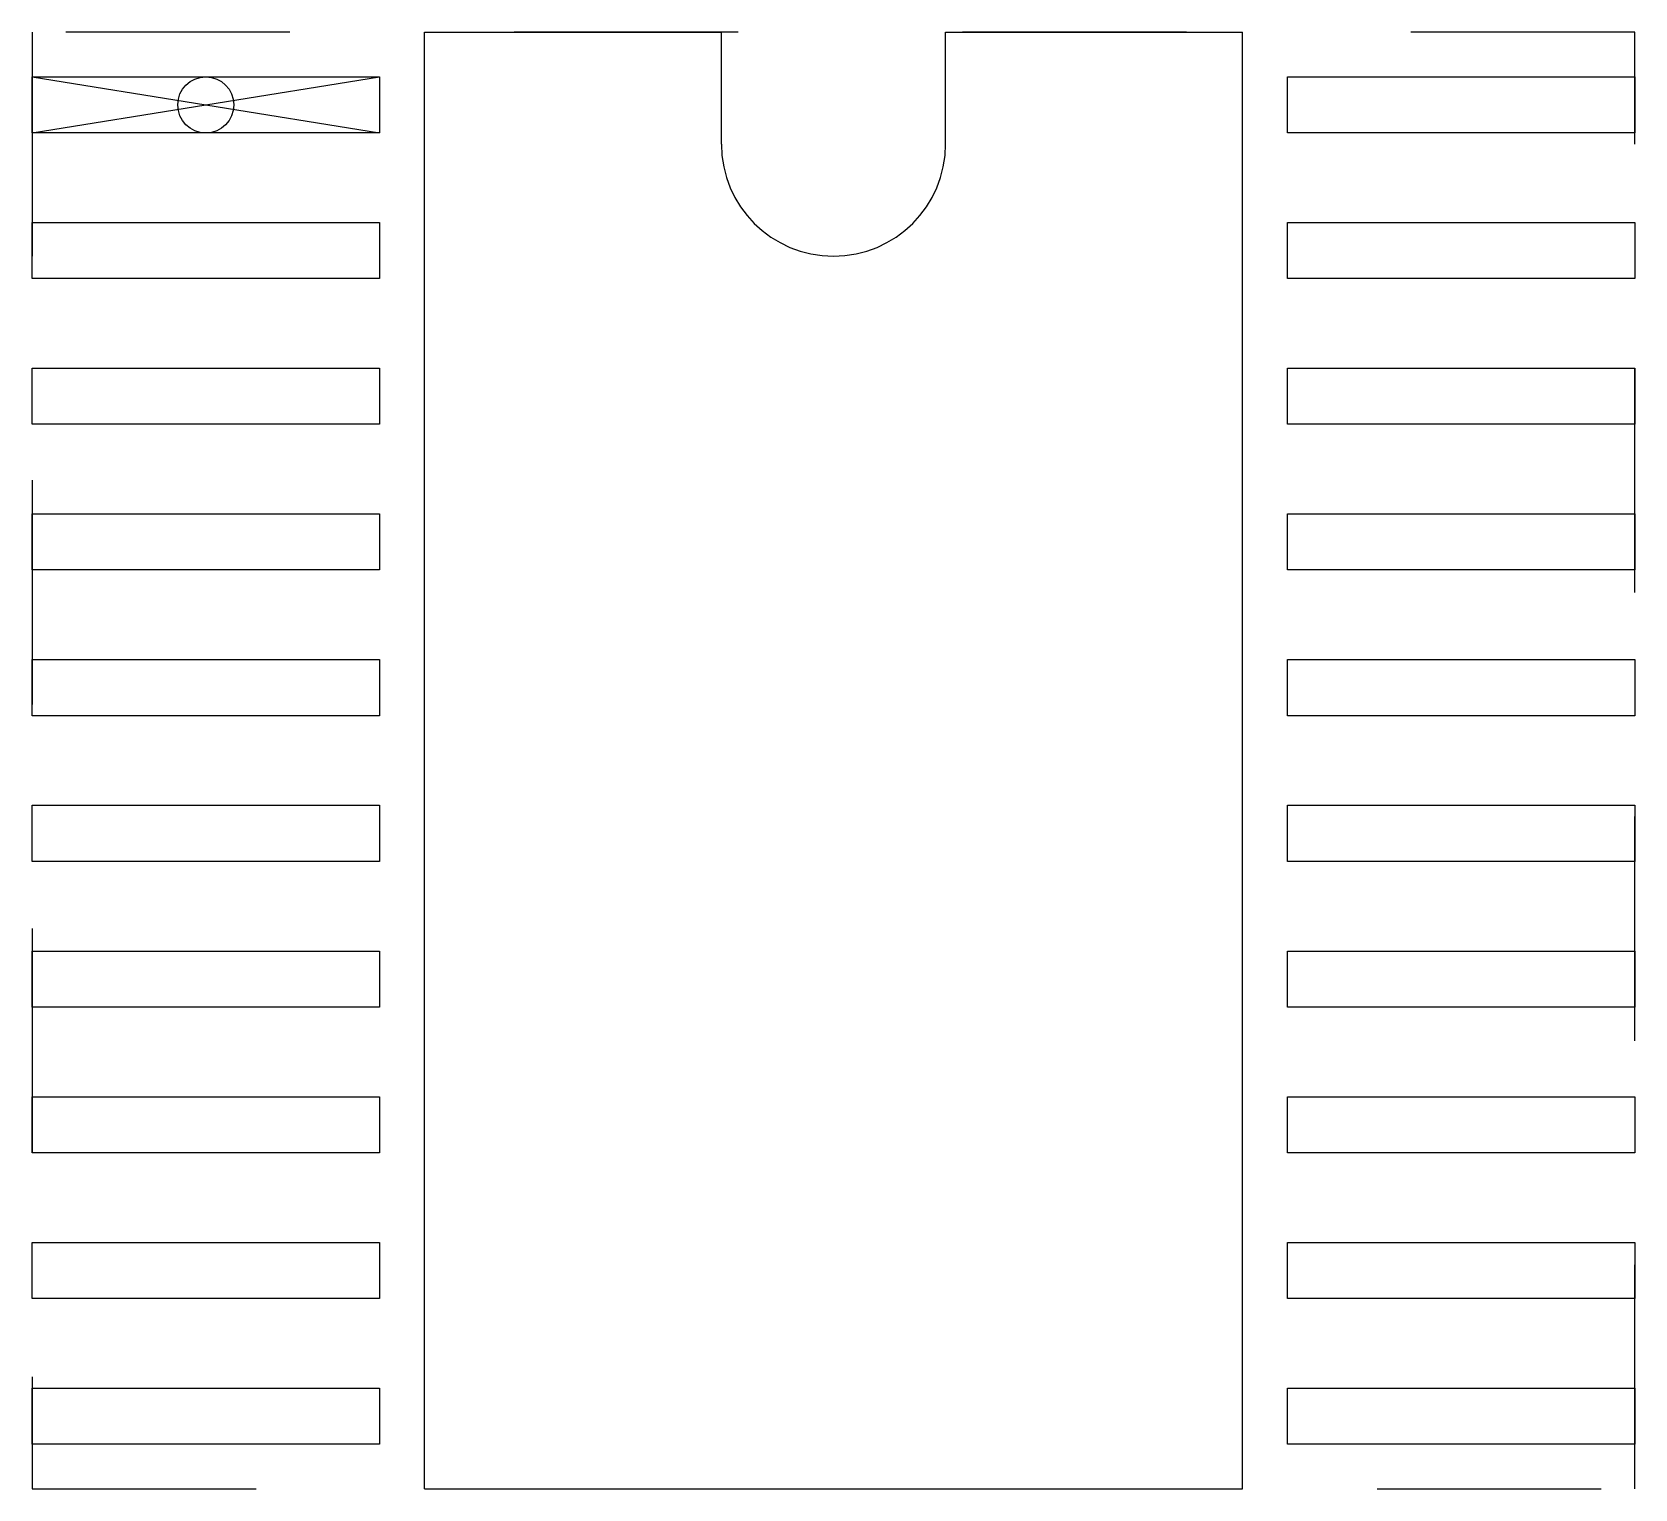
# Model space of a CAD drawing. Extents: x -3.57 to 3.58, y -3.25 to 3.25.
import ezdxf

# ---------------------------------------------------------------- set-up
doc = ezdxf.new("R2010")
doc.units = 0
doc.linetypes.add('虚线', pattern=[2, 1, -1])
for name, color, linetype in [('粗实线层', 7, 'CONTINUOUS'), ('细实线层', 7, 'CONTINUOUS'), ('虚线层', 6, '虚线')]:
    doc.layers.add(name, color=color, linetype=linetype)

msp = doc.modelspace()

# ---------------------------------------------------------------- linework, layer by layer
at = {"layer": '粗实线层'}
for p, q in [((-1.825, -3.25), (-1.825, 3.25)), ((-1.825, 3.25), (-0.5, 3.25)), ((-0.5, 2.75), (-0.5, 3.25)), ((0.5, 3.25), (1.825, 3.25)), ((0.5, 2.75), (0.5, 3.25)), ((1.825, -3.25), (1.825, 3.25)), ((-1.825, -3.25), (1.825, -3.25))]:
    msp.add_line(p, q, dxfattribs=at)
msp.add_arc((0, 2.75), 0.5, 180, 360, dxfattribs=at)
at = {"layer": '细实线层'}
for p, q in [((-3.575, 3.05), (-2.025, 2.8)), ((-3.575, 2.8), (-2.025, 3.05))]:
    msp.add_line(p, q, dxfattribs=at)
for points in [[(-3.575, 2.8), (-3.575, 3.05), (-2.025, 3.05), (-2.025, 2.8)], [(-3.575, 2.8), (-3.575, 3.05), (-2.025, 3.05), (-2.025, 2.8)], [(2.025, 2.8), (2.025, 3.05), (3.575, 3.05), (3.575, 2.8)], [(2.025, 2.8), (2.025, 3.05), (3.575, 3.05), (3.575, 2.8)], [(-3.575, 2.15), (-3.575, 2.4), (-2.025, 2.4), (-2.025, 2.15)], [(-3.575, 2.15), (-3.575, 2.4), (-2.025, 2.4), (-2.025, 2.15)], [(2.025, 2.15), (2.025, 2.4), (3.575, 2.4), (3.575, 2.15)], [(2.025, 2.15), (2.025, 2.4), (3.575, 2.4), (3.575, 2.15)], [(-3.575, 1.5), (-3.575, 1.75), (-2.025, 1.75), (-2.025, 1.5)], [(-3.575, 1.5), (-3.575, 1.75), (-2.025, 1.75), (-2.025, 1.5)], [(2.025, 1.5), (2.025, 1.75), (3.575, 1.75), (3.575, 1.5)], [(2.025, 1.5), (2.025, 1.75), (3.575, 1.75), (3.575, 1.5)], [(-3.575, 0.85), (-3.575, 1.1), (-2.025, 1.1), (-2.025, 0.85)], [(-3.575, 0.85), (-3.575, 1.1), (-2.025, 1.1), (-2.025, 0.85)], [(2.025, 0.85), (2.025, 1.1), (3.575, 1.1), (3.575, 0.85)], [(2.025, 0.85), (2.025, 1.1), (3.575, 1.1), (3.575, 0.85)], [(-3.575, 0.2), (-3.575, 0.45), (-2.025, 0.45), (-2.025, 0.2)], [(-3.575, 0.2), (-3.575, 0.45), (-2.025, 0.45), (-2.025, 0.2)], [(2.025, 0.2), (2.025, 0.45), (3.575, 0.45), (3.575, 0.2)], [(2.025, 0.2), (2.025, 0.45), (3.575, 0.45), (3.575, 0.2)], [(-3.575, -0.45), (-3.575, -0.2), (-2.025, -0.2), (-2.025, -0.45)], [(-3.575, -0.45), (-3.575, -0.2), (-2.025, -0.2), (-2.025, -0.45)], [(2.025, -0.45), (2.025, -0.2), (3.575, -0.2), (3.575, -0.45)], [(2.025, -0.45), (2.025, -0.2), (3.575, -0.2), (3.575, -0.45)], [(-3.575, -1.1), (-3.575, -0.85), (-2.025, -0.85), (-2.025, -1.1)], [(-3.575, -1.1), (-3.575, -0.85), (-2.025, -0.85), (-2.025, -1.1)], [(2.025, -1.1), (2.025, -0.85), (3.575, -0.85), (3.575, -1.1)], [(2.025, -1.1), (2.025, -0.85), (3.575, -0.85), (3.575, -1.1)], [(-3.575, -1.75), (-3.575, -1.5), (-2.025, -1.5), (-2.025, -1.75)], [(-3.575, -1.75), (-3.575, -1.5), (-2.025, -1.5), (-2.025, -1.75)], [(2.025, -1.75), (2.025, -1.5), (3.575, -1.5), (3.575, -1.75)], [(2.025, -1.75), (2.025, -1.5), (3.575, -1.5), (3.575, -1.75)], [(-3.575, -2.4), (-3.575, -2.15), (-2.025, -2.15), (-2.025, -2.4)], [(-3.575, -2.4), (-3.575, -2.15), (-2.025, -2.15), (-2.025, -2.4)], [(2.025, -2.4), (2.025, -2.15), (3.575, -2.15), (3.575, -2.4)], [(2.025, -2.4), (2.025, -2.15), (3.575, -2.15), (3.575, -2.4)], [(-3.575, -3.05), (-3.575, -2.8), (-2.025, -2.8), (-2.025, -3.05)], [(-3.575, -3.05), (-3.575, -2.8), (-2.025, -2.8), (-2.025, -3.05)], [(2.025, -3.05), (2.025, -2.8), (3.575, -2.8), (3.575, -3.05)], [(2.025, -3.05), (2.025, -2.8), (3.575, -2.8), (3.575, -3.05)]]:
    msp.add_lwpolyline(points, close=True, dxfattribs=at)
msp.add_circle((-2.8, 2.925), 0.125, dxfattribs=at)
at = {"layer": '虚线层'}
msp.add_lwpolyline([(-3.575, 3.25), (-3.575, -3.25), (3.575, -3.25), (3.575, 3.25)], close=True, dxfattribs=at)

doc.saveas('drawing.dxf')
